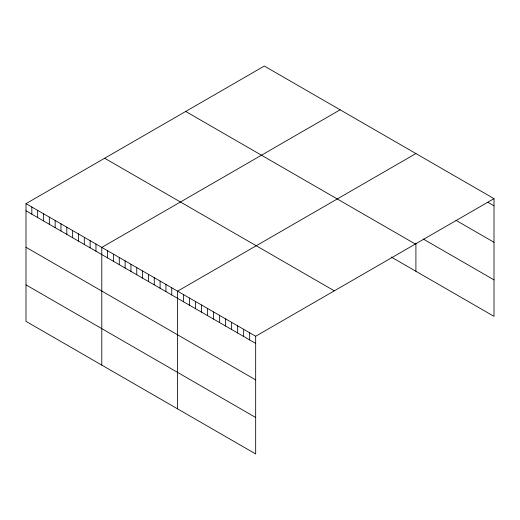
<?xml version="1.0" encoding="UTF-8"?>
<svg xmlns="http://www.w3.org/2000/svg" width="520" height="520" viewBox="0 0 520 520"><rect width="100%" height="100%" fill="white"/><g stroke="black" fill="none" stroke-linecap="round" stroke-linejoin="round"><path stroke-width="0.78" d="M494 198.647L255.671 336.245L255.671 453.954L26 321.353L26 203.645L264.329 66.047L494 198.647L494 316.355L391.293 257.062M340.119 109.805L101.79 247.403L101.79 365.112M415.909 153.562L177.58 291.161L177.58 408.87M487.994 202.339L494 205.81M455.956 220.324L494 242.287M423.254 239.031L494 279.877M185.679 111.449L415.35 244.049M104.65 158.236L334.321 290.836M26 203.645L255.671 336.245M26 210.808L255.671 343.408M26 247.286L255.671 379.886M26 284.875L255.671 417.476M415.909 243.152L415.909 271.271M249.665 332.774L249.665 339.937M243.659 329.31L243.659 336.473M237.653 325.839L237.653 333.001M231.647 322.368L231.647 329.537M225.635 318.903L225.635 326.066M219.629 315.432L219.629 322.601M213.623 311.968L213.623 319.131M207.617 308.497L207.617 315.659M201.611 305.032L201.611 312.195M195.605 301.561L195.605 308.724M189.599 298.096L189.599 305.26M183.593 294.625L183.593 301.788M171.756 287.794L171.756 294.957M165.925 284.427L165.925 291.59M160.095 281.06L160.095 288.223M154.265 277.693L154.265 284.856M148.434 274.326L148.434 281.495M142.603 270.966L142.603 278.128M136.773 267.599L136.773 274.762M130.942 264.231L130.942 271.394M125.112 260.865L125.112 268.028M119.281 257.498L119.281 264.661M113.451 254.131L113.451 261.293M107.62 250.764L107.62 257.933M95.96 244.036L95.96 251.199M90.129 240.669L90.129 247.832M84.299 237.302L84.299 244.465M78.468 233.935L78.468 241.098M72.644 230.568L72.644 237.738M66.814 227.208L66.814 234.37M60.983 223.841L60.983 231.004M55.152 220.474L55.152 227.636M49.322 217.107L49.322 224.269M43.492 213.739L43.492 220.903M37.661 210.373L37.661 217.542M31.831 207.006L31.831 214.175"/></g></svg>
